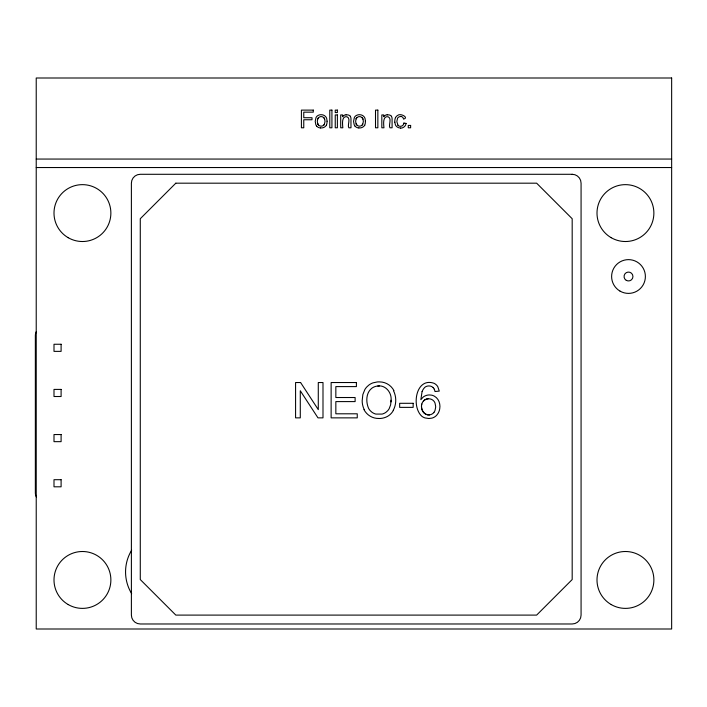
<?xml version="1.0" encoding="UTF-8"?>
<svg xmlns="http://www.w3.org/2000/svg" width="707" height="707" viewBox="0 0 707 707"><rect width="100%" height="100%" fill="white"/><g stroke="black" fill="none" stroke-linecap="round" stroke-linejoin="round"><path stroke-width="1.06" d="M391.095 400.224L390.609 404.89L389.168 408.69A11.232 11.232 0 0 1 387.675 410.732L386.322 411.995A10.941 10.941 0 0 1 382.089 414.081L375.894 414.081A11.003 11.003 0 0 1 371.688 412.022L370.335 410.767A11.586 11.586 0 0 1 368.524 408.213C365.784 401.876 365.952 392.703 371.873 388.205A11.842 11.842 0 0 1 377.22 386.075C385.359 384.484 391.881 392.518 391.095 400.224A25.364 25.364 0 0 1 391.042 401.876M421.796 404.042C420.294 408.955 423.882 415.557 429.538 414.832A6.213 6.213 0 0 0 433.179 413.18A7.441 7.441 0 0 0 433.912 412.375M317.876 118.608L317.381 120.773A10.039 10.039 0 0 0 317.381 121.94L317.876 124.105M356.204 118.608L355.709 120.773A10.039 10.039 0 0 0 355.709 121.94L356.204 124.105M422.088 391.484L420.859 399.641L423.095 397.14A9.244 9.244 0 0 1 424.695 396.106L425.844 395.602A10.305 10.305 0 0 1 429.458 394.948L431.553 395.151A9.509 9.509 0 0 1 434.39 396.203C438.808 398.615 440.62 404.077 439.719 408.849A13.318 13.318 0 0 1 438.11 413.303L436.776 415.133A9.933 9.933 0 0 1 434.54 416.989A10.225 10.225 0 0 1 431.862 418.129L428.849 418.509L425.066 417.943A10.623 10.623 0 0 1 421.84 416.255C411.209 406.772 415.707 377.131 433.877 383.229A8.891 8.891 0 0 1 437.774 386.649L439.277 391.095L434.991 391.528A11.789 11.789 0 0 0 434.204 389.089M317.752 123.866A3.659 3.659 0 0 0 323.886 124.98A3.447 3.447 0 0 0 324.354 124.291L324.946 121.887A10.313 10.313 0 0 0 324.964 120.994L324.54 118.811A3.641 3.641 0 0 0 317.788 118.811M356.089 123.866A3.659 3.659 0 0 0 362.223 124.98A3.447 3.447 0 0 0 362.682 124.291L363.283 121.887A10.313 10.313 0 0 0 363.292 120.994L362.868 118.811A3.641 3.641 0 0 0 356.125 118.811M346.015 114.755L345.131 114.923A4.401 4.401 0 0 0 343.001 116.275L342.63 116.752L342.63 114.941L340.703 114.941L340.703 127.79L342.842 127.79C342.595 125.148 341.216 115.603 347.013 116.752C351.167 118.325 347.075 125.501 348.843 127.79L350.981 127.79L350.972 119.236A9.748 9.748 0 0 0 350.875 117.822A4.26 4.26 0 0 0 350.265 116.31M387.136 114.755L386.252 114.923A4.401 4.401 0 0 0 384.113 116.275L383.751 116.752L383.751 114.941L381.824 114.941L381.824 127.79L383.963 127.79C383.715 125.148 382.337 115.603 388.125 116.752C392.288 118.325 388.187 125.501 389.955 127.79L392.102 127.79L392.093 119.236A9.748 9.748 0 0 0 391.996 117.822A4.26 4.26 0 0 0 391.378 116.31M36.225 159.057L671.65 159.057M36.225 167.541L671.65 167.541M358.856 127.976L358.537 127.94A5.576 5.576 0 0 1 354.976 126.093M320.518 127.976L320.209 127.94A5.576 5.576 0 0 1 316.639 126.093M403.874 123.071L406.021 123.398M397.935 125.033L396.936 121.958A11.692 11.692 0 0 1 396.919 121.047L397.599 118.175A3.102 3.102 0 0 1 397.944 117.698A3.597 3.597 0 0 1 400.622 116.549M434.186 389.089L433.603 388.125A4.065 4.065 0 0 0 433.126 387.586M394.798 122.178L395.407 124.812A5.285 5.285 0 0 0 396.194 126.076A5.462 5.462 0 0 0 399.694 127.932L400.003 127.976A7.653 7.653 0 0 0 400.648 128.002M365.439 121.18L365.024 118.484A5.559 5.559 0 0 0 363.981 116.655A5.691 5.691 0 0 0 360.137 114.755A6.248 6.248 0 0 0 355.462 116.072A5.09 5.09 0 0 0 354.322 117.671L353.553 121.365L354.198 124.794A5.285 5.285 0 0 0 354.994 126.067M327.102 121.18L326.687 118.484A5.559 5.559 0 0 0 325.653 116.655A5.691 5.691 0 0 0 321.809 114.755A6.248 6.248 0 0 0 317.134 116.072A5.09 5.09 0 0 0 315.985 117.671L315.216 121.365L315.861 124.794A5.285 5.285 0 0 0 316.665 126.067M36.34 331.565A8.891 8.891 0 0 0 35.35 335.648L35.35 492.797A8.891 8.891 0 0 0 36.34 496.88M131.661 593.668A41.766 41.766 0 0 1 131.661 550.187M421.531 405.579A10.013 10.013 0 0 0 422.459 410.696A7.141 7.141 0 0 0 429.547 414.965M421.708 404.413A7.07 7.07 0 0 1 428.292 398.766A8.661 8.661 0 0 1 429.414 398.836L430.139 398.934A6.549 6.549 0 0 1 435.017 403.043L435.627 406.207A13.751 13.751 0 0 1 435.6 407.577L435.017 410.422A7.203 7.203 0 0 1 433.683 412.658M422.159 391.501A10.614 10.614 0 0 1 425.172 387.047A6.637 6.637 0 0 1 429.308 385.969A5.921 5.921 0 0 1 433.135 387.577M428.283 398.801A6.973 6.973 0 0 0 423.838 400.639A7.742 7.742 0 0 0 423.334 401.178M364.185 409.512A20.282 20.282 0 0 1 362.178 400.666L362.841 394.594L364.83 389.601A15.492 15.492 0 0 1 366.88 386.87L368.736 385.182A15.086 15.086 0 0 1 373.031 382.841L377.202 381.966A20.865 20.865 0 0 1 379.624 381.895A16.27 16.27 0 0 1 393.949 390.653M393.569 390.847A21.528 21.528 0 0 1 393.251 410.352M393.357 410.405A15.077 15.077 0 0 1 387.56 416.37A17.604 17.604 0 0 1 378.996 418.509M378.987 418.473A16.402 16.402 0 0 1 363.972 409.618M377.821 386.013A13.928 13.928 0 0 1 379.473 385.96M403.953 123.08A3.579 3.579 0 0 1 397.741 125.21M406.127 123.416A5.515 5.515 0 0 1 400.648 128.144M400.648 116.337A3.226 3.226 0 0 1 403.538 119.112C409.424 117.813 400.365 112.634 397.546 115.497A4.869 4.869 0 0 0 395.549 117.618M394.868 122.17A9.147 9.147 0 0 1 395.496 117.601M387.189 114.967A4.454 4.454 0 0 1 391.475 116.213M365.342 121.189A8.74 8.74 0 0 1 364.715 125.254M364.715 125.28A5.921 5.921 0 0 1 358.864 127.87M362.779 124.087A3.553 3.553 0 0 1 362.214 124.971M356.885 124.98A3.553 3.553 0 0 1 356.319 124.114M362.214 117.742A3.924 3.924 0 0 1 363.018 119.236M356.204 118.608A3.535 3.535 0 0 1 356.779 117.742M346.068 114.967A4.454 4.454 0 0 1 350.363 116.213M327.005 121.189A8.74 8.74 0 0 1 326.378 125.254M326.378 125.28A5.921 5.921 0 0 1 320.536 127.87M324.451 124.087A3.553 3.553 0 0 1 323.886 124.971M318.548 124.98A3.553 3.553 0 0 1 317.982 124.114M323.886 117.742A3.924 3.924 0 0 1 324.681 119.236M317.876 118.608A3.535 3.535 0 0 1 318.442 117.742M175.822 183.184L140.278 218.728L140.278 579.546L175.822 615.099L536.64 615.099L572.184 579.546L572.184 218.728L536.64 183.184L175.822 183.184M671.65 78L36.225 78L36.225 629L671.65 629L671.65 78M313.289 110.115L301.412 110.115L301.412 127.79L303.763 127.79L303.763 119.757L312.008 119.757L312.008 117.724L303.763 117.724L303.763 112.157L313.289 112.157L313.289 110.115M331.928 110.115L329.78 110.115L329.78 127.79L331.928 127.79L331.928 110.115M337.38 110.115L335.242 110.115L335.242 112.581L337.38 112.581L337.38 110.115M377.856 110.115L375.505 110.115L375.505 127.79L377.856 127.79L377.856 110.115M337.38 114.941L335.242 114.941L335.242 127.79L337.38 127.79L337.38 114.941M410.626 125.431L408.266 125.431L408.266 127.79L410.626 127.79L410.626 125.431M572.184 174.293L140.278 174.293A8.891 8.891 0 0 0 131.387 183.184L131.387 615.099A8.891 8.891 0 0 0 140.278 623.981L572.184 623.981A8.891 8.891 0 0 0 581.074 615.099L581.074 183.184A8.891 8.891 0 0 0 572.184 174.293M61.102 344.256L53.997 344.256L53.997 351.37L61.102 351.37L61.102 344.256M300.59 382.531L295.579 382.531L295.579 417.864L300.289 417.864L300.289 390.768L317.982 417.864L322.993 417.864L322.993 382.531L318.283 382.531L318.283 409.627L300.59 382.531M356.399 382.531L331.132 382.531L331.132 417.864L357.256 417.864L357.256 413.798L335.843 413.798L335.843 401.594L355.117 401.594L355.117 397.52L335.843 397.52L335.843 386.596L356.399 386.596L356.399 382.531M61.102 389.407L53.997 389.407L53.997 396.512L61.102 396.512L61.102 389.407M413.153 403.299L399.658 403.299L399.658 407.373L413.153 407.373L413.153 403.299M61.102 434.549L53.997 434.549L53.997 441.663L61.102 441.663L61.102 434.549M61.102 479.7L53.997 479.7L53.997 486.805L61.102 486.805L61.102 479.7M68.217 604.573A28.439 28.439 0 0 0 110.875 579.943A28.439 28.439 0 0 0 68.217 555.313A28.439 28.439 0 0 0 68.217 604.573M611.219 604.573A28.439 28.439 0 0 0 653.878 579.943A28.439 28.439 0 0 0 611.219 555.313A28.439 28.439 0 0 0 611.219 604.573M611.219 237.711A28.439 28.439 0 0 0 653.878 213.081A28.439 28.439 0 0 0 611.219 188.451A28.439 28.439 0 0 0 611.219 237.711M68.217 237.711A28.439 28.439 0 0 0 110.875 213.081A28.439 28.439 0 0 0 68.217 188.451A28.439 28.439 0 0 0 68.217 237.711M626.278 280.361A4.445 4.445 0 0 0 632.942 276.517A4.445 4.445 0 0 0 626.278 272.663A4.445 4.445 0 0 0 626.278 280.361M620.057 291.134A16.888 16.888 0 0 0 645.385 276.517A16.888 16.888 0 0 0 620.057 261.89A16.888 16.888 0 0 0 620.057 291.134"/></g></svg>
